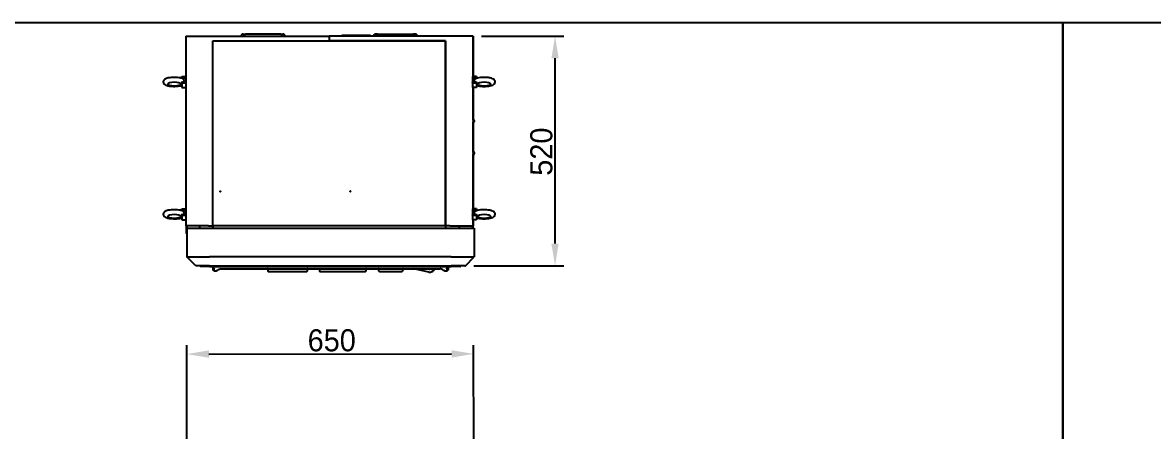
# Model space of a CAD drawing. Header units: millimetres. Extents: x 29838256 to 30236675, y -914750 to -833241.
# Drawn here: x 29862940 to 29873579, y -840885 to -837038 of the extents above; entities that cross this region are included whole.
import ezdxf

# ---------------------------------------------------------------- set-up
doc = ezdxf.new("R2010")
doc.units = ezdxf.units.MM
doc.header["$LTSCALE"] = 600
doc.header["$MEASUREMENT"] = 0
doc.header["$PDSIZE"] = 1000
doc.layers.get('0').update_dxf_attribs({"linetype": 'CONTINUOUS'})
doc.layers.get('DEFPOINTS').update_dxf_attribs({"linetype": 'CONTINUOUS'})
doc.layers.add('SD주차관제', color=2, linetype='CONTINUOUS')
doc.layers.add('주차관제', color=2, linetype='CONTINUOUS')
doc.layers.add('가시적인 것(ISO)', color=7, linetype='CONTINUOUS', lineweight=25)
doc.styles.add('주 문자 (ISO)', font='Dotum.TTF')
doc.dimstyles.new('기본값 (ISO)', dxfattribs={"dimscale": 20, "dimtxt": 2.5, "dimasz": 2.5, "dimexe": 1, "dimexo": 1, "dimgap": 0.3, "dimtad": 1, "dimtoh": 1, "dimdec": 1, "dimrnd": 1e-08, "dimzin": 0, "dimdsep": 46, "dimtxsty": '주 문자 (ISO)', "dimcen": 0.09, "dimdle": 10, "dimclrd": 256, "dimclre": 256, "dimclrt": 7, "dimazin": 0, "dimtfac": 1, "dimtdec": 1, "dimtmove": 0, "dimatfit": 3, "dimfxl": 1, "dimtolj": 1, "dimtzin": 0, "dimlwd": -1, "dimlwe": -1, "dimarcsym": 0})

# ---------------------------------------------------------------- blocks, each defined once
blk = doc.blocks.new('*D869')
at = {"transparency": 16777216}
for p, q in [((-22346451.4, 11048199.3), (-22346451.6, 11048433.4)), ((-22346401.6, 11048413.5), (-22345851.6, 11048413.9)), ((-22345801.4, 11048199.8), (-22345801.6, 11048433.9))]:
    blk.add_line(p, q, dxfattribs=at)
for points in [[(-22346401.6, 11048421.8), (-22346401.6, 11048405.1), (-22346451.6, 11048413.4)], [(-22345851.6, 11048422.2), (-22345851.6, 11048405.6), (-22345801.6, 11048413.9)]]:
    blk.add_solid(points, dxfattribs=at)
at = {"layer": 'DEFPOINTS', "color": 0, "transparency": 16777216}
for p in [(-22345801.6, 11048413.9), (-22346451.4, 11048179.3), (-22345801.4, 11048179.8)]:
    blk.add_point(p, dxfattribs=at)
at = {"color": 7, "transparency": 16777216, "insert": (-22346177.8, 11048469.7), "char_height": 50, "attachment_point": 1, "rotation": 0.0448, "style": '주 문자 (ISO)'}
blk.add_mtext('\\A1;650', dxfattribs=at)
blk = doc.blocks.new('*D870')
at = {"transparency": 16777216}
for p, q in [((-22345783.9, 11049133.8), (-22345597.2, 11049133.8)), ((-22345617.2, 11048663.8), (-22345617.2, 11049083.8)), ((-22345801.4, 11048613.8), (-22345597.2, 11048613.8))]:
    blk.add_line(p, q, dxfattribs=at)
for points in [[(-22345625.5, 11049083.8), (-22345608.9, 11049083.8), (-22345617.2, 11049133.8)], [(-22345625.5, 11048663.8), (-22345608.9, 11048663.8), (-22345617.2, 11048613.8)]]:
    blk.add_solid(points, dxfattribs=at)
at = {"layer": 'DEFPOINTS', "color": 0, "transparency": 16777216}
for p in [(-22345803.9, 11049133.8), (-22345617.2, 11049133.8), (-22345821.4, 11048613.8)]:
    blk.add_point(p, dxfattribs=at)
at = {"color": 7, "transparency": 16777216, "insert": (-22345673.3, 11048817.7), "char_height": 50, "attachment_point": 1, "rotation": 90, "style": '주 문자 (ISO)'}
blk.add_mtext('\\A1;520', dxfattribs=at)
blk = doc.blocks.new('a4q345')
at = {"layer": '주차관제'}
blk.add_lwpolyline([(1611711, -29134), (1629092, -29134), (1629092, -44653), (1611711, -44653)], close=True, dxfattribs=at)
blk = doc.blocks.new('aer355')
at = {"layer": '가시적인 것(ISO)'}
for p, q in [((-22346453.9, 11049133.8), (-22346402.3, 11049133.8)), ((-22346453.9, 11049133.8), (-22346453.9, 11048703.8)), ((-22346402.3, 11049133.8), (-22346128.9, 11049133.8)), ((-22346323.9, 11049138.8), (-22346318.9, 11049138.8)), ((-22346238.9, 11049138.8), (-22346318.9, 11049138.8)), ((-22346238.9, 11049138.8), (-22346233.9, 11049138.8)), ((-22346233.9, 11049138.8), (-22346233.8, 11049138.8)), ((-22346233.8, 11049138.8), (-22346233.7, 11049138.8)), ((-22346233.8, 11049138.8), (-22346233.8, 11049138.8)), ((-22346233.8, 11049138.8), (-22346233.8, 11049138.8)), ((-22346233.8, 11049138.8), (-22346233.8, 11049138.8)), ((-22346233.8, 11049138.8), (-22346233.8, 11049138.8)), ((-22346233.8, 11049138.8), (-22346233.8, 11049138.8)), ((-22346128.9, 11049133.8), (-22346128.9, 11049123.8)), ((-22345855.5, 11049133.8), (-22346128.9, 11049133.8)), ((-22346128.9, 11049133.8), (-22346128.9, 11049123.8)), ((-22346100.4, 11049133.8), (-22346100.4, 11049135.4)), ((-22346035.4, 11049135.4), (-22346100.4, 11049135.4)), ((-22346035.4, 11049133.8), (-22346035.4, 11049135.4)), ((-22346035.4, 11049135.4), (-22346035.4, 11049135.4)), ((-22346035.4, 11049133.8), (-22346035.4, 11049135.4)), ((-22346018.9, 11049138.8), (-22346023.9, 11049138.8)), ((-22346018.9, 11049138.8), (-22345938.9, 11049138.8)), ((-22345933.9, 11049138.8), (-22345938.9, 11049138.8)), ((-22345933.8, 11049138.8), (-22345933.9, 11049138.8)), ((-22345933.7, 11049138.8), (-22345933.8, 11049138.8)), ((-22345933.8, 11049138.8), (-22345933.8, 11049138.8)), ((-22345933.8, 11049138.8), (-22345933.8, 11049138.8)), ((-22345933.8, 11049138.8), (-22345933.8, 11049138.8)), ((-22345933.8, 11049138.8), (-22345933.8, 11049138.8)), ((-22345933.8, 11049138.8), (-22345933.8, 11049138.8)), ((-22345803.9, 11049133.8), (-22345855.5, 11049133.8)), ((-22345802.8, 11049133.8), (-22345803.9, 11049133.8)), ((-22345802.8, 11049133.8), (-22345802.8, 11049042.9)), ((-22345802.8, 11049042.9), (-22345802.8, 11049133.8)), ((-22345802.8, 11049042.9), (-22345802.8, 11049133.8)), ((-22345802.8, 11049133.8), (-22345802.8, 11049133.8)), ((-22346392.3, 11049123.8), (-22346128.9, 11049123.8)), ((-22346392.3, 11048703.8), (-22346392.3, 11049123.8)), ((-22346392.3, 11048703.8), (-22346392.3, 11049123.8)), ((-22346392.3, 11049123.8), (-22345865.5, 11049123.8)), ((-22345865.5, 11049123.8), (-22346128.9, 11049123.8)), ((-22345865.5, 11048703.8), (-22345865.5, 11049123.8)), ((-22345865.5, 11049123.8), (-22345865.5, 11048703.8)), ((-22346464.9, 11049025.6), (-22346464.9, 11049025.6)), ((-22346464.3, 11049028.8), (-22346453.9, 11049028.8)), ((-22346463.9, 11049025.2), (-22346462.9, 11049017.9)), ((-22346463.5, 11049038.6), (-22346462.9, 11049042.9)), ((-22346462.9, 11049042.9), (-22346453.9, 11049042.9)), ((-22346453.9, 11049038.5), (-22346462.9, 11049038.5)), ((-22346462.9, 11049028.5), (-22346453.9, 11049028.5)), ((-22345794.9, 11049042.9), (-22345803.9, 11049042.9)), ((-22345803.9, 11049038.5), (-22345803.9, 11049028.8)), ((-22345794.8, 11049038.5), (-22345803.9, 11049038.5)), ((-22345803.9, 11049028.8), (-22345793.5, 11049028.8)), ((-22345803.9, 11049028.5), (-22345803.9, 11049028.8)), ((-22345803.9, 11049028.5), (-22345794.9, 11049028.5)), ((-22345794.2, 11049038.6), (-22345794.9, 11049042.9)), ((-22345793.8, 11049025.2), (-22345794.9, 11049017.9)), ((-22345792.9, 11049025.6), (-22345792.9, 11049025.6)), ((-22346463.5, 11049022.3), (-22346464.2, 11049022.3)), ((-22346462.9, 11049017.9), (-22346453.9, 11049017.9)), ((-22345794.9, 11049017.9), (-22345803.9, 11049017.9)), ((-22345802.8, 11049017.9), (-22345802.8, 11048943.6)), ((-22345802.8, 11048943.6), (-22345802.8, 11049017.9)), ((-22345802.8, 11048943.6), (-22345802.8, 11049017.9)), ((-22345793.5, 11049022.3), (-22345794.2, 11049022.3)), ((-22345802.5, 11048943.6), (-22345802.9, 11048943.6)), ((-22345802.5, 11048940.1), (-22345802.9, 11048940.1)), ((-22345802.8, 11048940.1), (-22345802.8, 11048870.6)), ((-22345802.8, 11048870.6), (-22345802.8, 11048940.1)), ((-22345802.8, 11048870.6), (-22345802.8, 11048940.1)), ((-22345802.5, 11048870.6), (-22345802.9, 11048870.6)), ((-22345802.5, 11048867.1), (-22345802.9, 11048867.1)), ((-22345802.8, 11048867.1), (-22345802.8, 11048742.9)), ((-22345802.8, 11048742.9), (-22345802.8, 11048867.1)), ((-22345802.8, 11048742.9), (-22345802.8, 11048867.1)), ((-22346463.5, 11048738.6), (-22346462.9, 11048742.9)), ((-22346462.9, 11048742.9), (-22346453.9, 11048742.9)), ((-22345794.9, 11048742.9), (-22345803.9, 11048742.9)), ((-22345794.2, 11048738.6), (-22345794.9, 11048742.9)), ((-22346464.9, 11048725.6), (-22346464.9, 11048725.6)), ((-22346464.3, 11048728.8), (-22346453.9, 11048728.8)), ((-22346463.5, 11048722.3), (-22346464.2, 11048722.3)), ((-22346463.9, 11048725.2), (-22346462.9, 11048717.9)), ((-22346453.9, 11048738.5), (-22346462.9, 11048738.5)), ((-22346462.9, 11048728.5), (-22346453.9, 11048728.5)), ((-22346462.9, 11048717.9), (-22346453.9, 11048717.9)), ((-22345803.9, 11048738.5), (-22345803.9, 11048728.8)), ((-22345794.8, 11048738.5), (-22345803.9, 11048738.5)), ((-22345803.9, 11048728.8), (-22345793.5, 11048728.8)), ((-22345803.9, 11048728.5), (-22345803.9, 11048728.8)), ((-22345803.9, 11048728.5), (-22345794.9, 11048728.5)), ((-22345794.9, 11048717.9), (-22345803.9, 11048717.9)), ((-22345802.8, 11048717.9), (-22345802.8, 11048703.8)), ((-22345802.8, 11048698.8), (-22345802.8, 11048717.9)), ((-22345802.8, 11048698.8), (-22345802.8, 11048717.9)), ((-22345793.8, 11048725.2), (-22345794.9, 11048717.9)), ((-22345793.5, 11048722.3), (-22345794.2, 11048722.3)), ((-22345792.9, 11048725.6), (-22345792.9, 11048725.6)), ((-22346402.3, 11048703.8), (-22346453.9, 11048703.8)), ((-22346452.8, 11048703.8), (-22346452.8, 11048687.2)), ((-22346451.4, 11048698.8), (-22346400.2, 11048698.8)), ((-22346451.4, 11048698.8), (-22346451.4, 11048633.8)), ((-22346451.3, 11048703.8), (-22346451.3, 11048698.8)), ((-22346422.5, 11048703.8), (-22346422.5, 11048698.8)), ((-22346402.3, 11048703.8), (-22346392.3, 11048703.8)), ((-22346400.2, 11048698.8), (-22345852.6, 11048698.8)), ((-22346392.3, 11048703.8), (-22346392.3, 11048698.8)), ((-22346392.3, 11048703.8), (-22346392.3, 11048698.8)), ((-22345865.5, 11048703.8), (-22346392.3, 11048703.8)), ((-22345855.5, 11048703.8), (-22345865.5, 11048703.8)), ((-22345865.5, 11048703.8), (-22345865.5, 11048698.8)), ((-22345865.5, 11048703.8), (-22345865.5, 11048698.8)), ((-22345855.5, 11048703.8), (-22345803.9, 11048703.8)), ((-22345852.6, 11048698.8), (-22345801.4, 11048698.8)), ((-22345834.3, 11048703.8), (-22345834.3, 11048698.8)), ((-22345804.5, 11048698.8), (-22345804.5, 11048703.8)), ((-22345804.4, 11048698.8), (-22345804.4, 11048703.8)), ((-22345802.8, 11048703.8), (-22345803.9, 11048703.8)), ((-22345801.4, 11048698.8), (-22345800.4, 11048698.8)), ((-22345800.4, 11048698.8), (-22345800.4, 11048698.8)), ((-22345800.4, 11048698.8), (-22345800.4, 11048633.8)), ((-22346451.4, 11048685.8), (-22346452.8, 11048687.2)), ((-22346451.4, 11048633.8), (-22346400.2, 11048633.8)), ((-22346431.4, 11048613.8), (-22346451.4, 11048633.8)), ((-22346400.2, 11048613.8), (-22346431.4, 11048613.8)), ((-22346421.4, 11048613.8), (-22346421.4, 11048612.2)), ((-22345852.6, 11048633.8), (-22346400.2, 11048633.8)), ((-22346400.2, 11048613.8), (-22345852.6, 11048613.8)), ((-22345852.6, 11048633.8), (-22345801.4, 11048633.8)), ((-22345821.4, 11048613.8), (-22345852.6, 11048613.8)), ((-22345830.9, 11048613.8), (-22345830.9, 11048612.2)), ((-22345821.4, 11048613.8), (-22345820.4, 11048613.8)), ((-22345820.4, 11048613.8), (-22345800.4, 11048633.8)), ((-22345800.4, 11048633.8), (-22345801.4, 11048633.8)), ((-22345800.4, 11048633.8), (-22345800.4, 11048633.8)), ((-22346400.2, 11048612.2), (-22346421.4, 11048612.2)), ((-22346400.2, 11048612.2), (-22345852.6, 11048612.2)), ((-22346392.5, 11048612.2), (-22346392.5, 11048611.6)), ((-22346389.5, 11048601.7), (-22346392.5, 11048604.7)), ((-22346385.4, 11048601.7), (-22346389.5, 11048601.7)), ((-22346373.3, 11048606.8), (-22345878.7, 11048606.8)), ((-22346268, 11048605.8), (-22346268, 11048601.6)), ((-22346267.3, 11048600.8), (-22346257.5, 11048600.8)), ((-22346257.5, 11048600.8), (-22346189.5, 11048600.8)), ((-22346189.5, 11048600.8), (-22346179.8, 11048600.8)), ((-22346179.8, 11048600.8), (-22346179.8, 11048600.8)), ((-22346179, 11048605.8), (-22346179, 11048602.8)), ((-22346151, 11048605.8), (-22346151, 11048601.6)), ((-22346150.3, 11048600.8), (-22346140.5, 11048600.8)), ((-22346140.5, 11048600.8), (-22346056.5, 11048600.8)), ((-22346056.5, 11048600.8), (-22346046.8, 11048600.8)), ((-22346046.8, 11048600.8), (-22346046.8, 11048600.8)), ((-22346046, 11048605.8), (-22346046, 11048602.8)), ((-22346015, 11048600.8), (-22345964, 11048600.8)), ((-22345903.4, 11048599.3), (-22345936.8, 11048606.8)), ((-22345901, 11048599), (-22345901, 11048599)), ((-22345862.5, 11048601.7), (-22345866.5, 11048601.7)), ((-22345859.5, 11048604.7), (-22345862.5, 11048601.7)), ((-22345859.5, 11048612.2), (-22345859.5, 11048611.6)), ((-22345859.5, 11048612.2), (-22345859.5, 11048607)), ((-22345831.4, 11048612.2), (-22345852.6, 11048612.2)), ((-22345831.4, 11048612.2), (-22345830.9, 11048612.2))]:
    blk.add_line(p, q, dxfattribs=at)
for centre, radius in [((-22346375.7, 11048782.2), 0.75), ((-22346080.7, 11048782.2), 0.5)]:
    blk.add_circle(centre, radius, dxfattribs=at)
for centre, radius, start, end in [((-22346323.9, 11049133.8), 5, 90, 180), ((-22346233.9, 11049133.8), 5, 0, 90), ((-22346233.8, 11049133.8), 5, 0, 90), ((-22346233.8, 11049133.8), 5, 0, 90), ((-22346233.8, 11049133.8), 5, 0, 90), ((-22346233.8, 11049133.8), 5, 0, 90), ((-22346233.8, 11049133.8), 5, 0, 90), ((-22346233.8, 11049133.8), 5, 0, 90), ((-22346233.7, 11049133.8), 5, 0, 90), ((-22346023.9, 11049133.8), 5, 90, 180), ((-22345933.9, 11049133.8), 5, 0, 90), ((-22345933.8, 11049133.8), 5, 0, 90), ((-22345933.8, 11049133.8), 5, 0, 90), ((-22345933.8, 11049133.8), 5, 0, 90), ((-22345933.8, 11049133.8), 5, 0, 90), ((-22345933.8, 11049133.8), 5, 0, 90), ((-22345933.8, 11049133.8), 5, 0, 90), ((-22345933.7, 11049133.8), 5, 0, 90), ((-22345803.5, 11048941.8), 3.49, 286.5344, 73.4656), ((-22345803.5, 11048868.8), 3.49, 286.5344, 73.4656), ((-22346375.7, 11048782.2), 0.75, 90.0478, 269.9522), ((-22346080.7, 11048782.2), 0.5, 90.0717, 269.9283), ((-22346269, 11048605.8), 1, 0, 90), ((-22346267.3, 11048601.6), 0.75, 180, 270), ((-22346152, 11048605.8), 1, 0, 90), ((-22346150.3, 11048601.6), 0.75, 180, 270), ((-22346017.9, 11048605.8), 1, 4.1045, 90), ((-22345961.1, 11048605.8), 1, 90, 175.8118), ((-22345901, 11048610), 4.25, 229.1255, 269.9842), ((-22345901, 11048610), 4.25, 229.1255, 310.8745)]:
    blk.add_arc(centre, radius, start, end, dxfattribs=at)
for centre in [(-22345802.9, 11049055.4), (-22345802.9, 11049005.4), (-22345802.9, 11048755.4)]:
    blk.add_ellipse(centre, major_axis=(0, 0.75), ratio=0.000782, dxfattribs=at)
for centre, major_axis, ratio, start_param, end_param in [((-22346479.9, 11049025.6), (15, 0), 0.258819, 0.001016, 6.283789), ((-22346462.9, 11049030.4), (0, 12.5), 0.000782, 0, 0.869525), ((-22346462.9, 11049030.4), (0, -12.5), 0.000782, 4.862106, 6.283185), ((-22345803.9, 11049030.4), (0, 12.5), 0.000782, 0, 0.869525), ((-22345803.9, 11049030.4), (0, -12.5), 0.000782, 4.862106, 6.283185), ((-22345794.9, 11049030.4), (0, 12.5), 0.000782, 6.277868, 7.152711), ((-22345794.9, 11049030.4), (0, -12.5), 0.000782, 4.862106, 6.288503), ((-22345777.9, 11049025.6), (-15, 0), 0.258819, 0.001016, 6.283789), ((-22345802.9, 11048941.8), (0, -1.8), 0.000782, 2.905341, 6.519437), ((-22345802.9, 11048941.8), (0, 1.8), 0.000782, 6.046934, 6.519437), ((-22345802.9, 11048941.8), (0, -1.8), 0.000782, 6.046934, 6.519437), ((-22345802.5, 11048941.8), (0, -3.35), 0.000782, 3.14136, 6.283418), ((-22345802.9, 11048868.8), (0, -1.8), 0.000782, 2.905341, 6.519437), ((-22345802.9, 11048868.8), (0, 1.8), 0.000782, 6.046934, 6.519437), ((-22345802.5, 11048868.8), (0, -3.35), 0.000782, 3.14136, 6.283418), ((-22345802.9, 11048868.8), (0, -1.8), 0.000782, 6.046934, 6.519437), ((-22346462.9, 11048730.4), (0, 12.5), 0.000782, 0, 0.869525), ((-22345803.9, 11048730.4), (0, 12.5), 0.000782, 0, 0.869525), ((-22345794.9, 11048730.4), (0, 12.5), 0.000782, 6.277868, 7.152711), ((-22346479.9, 11048725.6), (15, 0), 0.258819, 0.001016, 6.283789), ((-22346462.9, 11048730.4), (0, -12.5), 0.000782, 4.862106, 6.283185), ((-22345803.9, 11048730.4), (0, -12.5), 0.000782, 4.862106, 6.283185), ((-22345794.9, 11048730.4), (0, -12.5), 0.000782, 4.862106, 6.288503), ((-22345777.9, 11048725.6), (-15, 0), 0.258819, 0.001016, 6.283789), ((-22346392.5, 11048611.6), (0, -5), 0.000782, 4.712389, 4.846563), ((-22345901, 11048610), (-3.2, -10.5), 1, 0.075073, 1.570796), ((-22345901, 11048610), (0, -11), 1, 0, 1.274325), ((-22345859.5, 11048611.6), (0, 5), 0.000782, 1.570796, 1.704971)]:
    blk.add_ellipse(centre, major_axis=major_axis, ratio=ratio, start_param=start_param, end_param=end_param, dxfattribs=at)
for points, knots in [([(-22346461.6, 11049038), (-22346463.7, 11049038.8), (-22346466.2, 11049039.4), (-22346471.2, 11049040.2), (-22346473.6, 11049040.4), (-22346478.5, 11049040.6), (-22346481, 11049040.6), (-22346485.7, 11049040.4), (-22346488.1, 11049040.2), (-22346492.5, 11049039.6), (-22346494.6, 11049039.1), (-22346498.6, 11049038), (-22346500.4, 11049037.2), (-22346502.7, 11049035.4), (-22346503.2, 11049034.8), (-22346504.3, 11049033.3), (-22346504.7, 11049032.2), (-22346504.9, 11049030.1), (-22346504.8, 11049029.2), (-22346504.3, 11049027.6), (-22346503.9, 11049026.9), (-22346502.8, 11049025.5), (-22346502, 11049024.9), (-22346499.8, 11049023.4), (-22346498.2, 11049022.8), (-22346494.2, 11049021.6), (-22346491.8, 11049021.1), (-22346486.9, 11049020.5), (-22346484.4, 11049020.3), (-22346479.6, 11049020.2), (-22346477.1, 11049020.2), (-22346472.4, 11049020.5), (-22346470.1, 11049020.8), (-22346466.4, 11049021.4), (-22346464.9, 11049021.8), (-22346463.5, 11049022.2)], [0.599878, 0.599878, 0.599878, 0.599878, 1.039273, 1.039273, 1.394199, 1.394199, 1.734748, 1.734748, 2.075128, 2.075128, 2.428202, 2.428202, 2.833539, 2.833539, 2.969663, 2.969663, 3.11876, 3.11876, 3.224917, 3.224917, 3.340369, 3.340369, 3.507065, 3.507065, 3.858567, 3.858567, 4.26252, 4.26252, 4.612121, 4.612121, 4.951738, 4.951738, 5.293527, 5.293527, 5.557519, 5.557519, 5.557519, 5.557519]), ([(-22346458.2, 11049033.6), (-22346458.2, 11049033.4), (-22346458.2, 11049033.1), (-22346458.4, 11049032.5), (-22346458.5, 11049032.2), (-22346458.7, 11049031.6), (-22346458.9, 11049031.3), (-22346459.3, 11049030.8), (-22346459.5, 11049030.6), (-22346460, 11049030.1), (-22346460.3, 11049029.9), (-22346461, 11049029.5), (-22346461.4, 11049029.4), (-22346462.1, 11049029.1), (-22346462.5, 11049029), (-22346463.4, 11049028.9), (-22346463.8, 11049028.8), (-22346464.3, 11049028.8)], [0, 0, 0, 0, 0.0874953, 0.0874953, 0.1749906, 0.1749906, 0.2692532, 0.2692532, 0.3635158, 0.3635158, 0.4692159, 0.4692159, 0.5749159, 0.5749159, 0.6984819, 0.6984819, 0.8220478, 0.8220478, 0.8220478, 0.8220478]), ([(-22346461.6, 11049038), (-22346461.3, 11049037.9), (-22346461, 11049037.8), (-22346460.3, 11049037.4), (-22346460, 11049037.2), (-22346459.5, 11049036.7), (-22346459.3, 11049036.5), (-22346458.9, 11049036), (-22346458.7, 11049035.7), (-22346458.5, 11049035.1), (-22346458.4, 11049034.8), (-22346458.2, 11049034.2), (-22346458.2, 11049033.9), (-22346458.2, 11049033.6)], [2.8948437, 2.8948437, 2.8948437, 2.8948437, 2.9907419, 2.9907419, 3.0964419, 3.0964419, 3.1907046, 3.1907046, 3.2849672, 3.2849672, 3.3724625, 3.3724625, 3.4599578, 3.4599578, 3.4599578, 3.4599578]), ([(-22345799.5, 11049033.6), (-22345799.5, 11049033.9), (-22345799.5, 11049034.2), (-22345799.4, 11049034.8), (-22345799.3, 11049035.1), (-22345799, 11049035.7), (-22345798.8, 11049036), (-22345798.4, 11049036.5), (-22345798.2, 11049036.7), (-22345797.7, 11049037.2), (-22345797.4, 11049037.4), (-22345796.8, 11049037.8), (-22345796.4, 11049037.9), (-22345796.1, 11049038)], [0, 0, 0, 0, 0.0874953, 0.0874953, 0.1749906, 0.1749906, 0.2692532, 0.2692532, 0.3635158, 0.3635158, 0.4692159, 0.4692159, 0.5645385, 0.5645385, 0.5645385, 0.5645385]), ([(-22345793.5, 11049028.8), (-22345793.9, 11049028.8), (-22345794.3, 11049028.9), (-22345795.2, 11049029), (-22345795.7, 11049029.1), (-22345796.4, 11049029.4), (-22345796.7, 11049029.5), (-22345797.4, 11049029.9), (-22345797.7, 11049030.1), (-22345798.2, 11049030.6), (-22345798.4, 11049030.8), (-22345798.8, 11049031.3), (-22345799, 11049031.6), (-22345799.3, 11049032.2), (-22345799.4, 11049032.5), (-22345799.5, 11049033.1), (-22345799.5, 11049033.4), (-22345799.5, 11049033.6)], [2.63791, 2.63791, 2.63791, 2.63791, 2.7614759, 2.7614759, 2.8850419, 2.8850419, 2.9907419, 2.9907419, 3.0964419, 3.0964419, 3.1907046, 3.1907046, 3.2849672, 3.2849672, 3.3724625, 3.3724625, 3.4599578, 3.4599578, 3.4599578, 3.4599578]), ([(-22345794.2, 11049022.2), (-22345792.6, 11049021.7), (-22345790.7, 11049021.3), (-22345786.5, 11049020.7), (-22345784.1, 11049020.4), (-22345779.2, 11049020.2), (-22345776.8, 11049020.2), (-22345772, 11049020.4), (-22345769.6, 11049020.6), (-22345765.2, 11049021.3), (-22345763.1, 11049021.7), (-22345759.2, 11049022.9), (-22345757.3, 11049023.6), (-22345755.1, 11049025.4), (-22345754.5, 11049026), (-22345753.4, 11049027.6), (-22345753, 11049028.7), (-22345752.8, 11049030.7), (-22345752.9, 11049031.6), (-22345753.4, 11049033.2), (-22345753.9, 11049033.9), (-22345755, 11049035.3), (-22345755.7, 11049035.9), (-22345757.9, 11049037.4), (-22345759.5, 11049038.1), (-22345763.5, 11049039.2), (-22345765.9, 11049039.7), (-22345770.8, 11049040.3), (-22345773.3, 11049040.5), (-22345778.1, 11049040.6), (-22345780.6, 11049040.6), (-22345785.3, 11049040.3), (-22345787.6, 11049040), (-22345791.9, 11049039.3), (-22345793.9, 11049038.8), (-22345795.8, 11049038.1), (-22345796, 11049038.1), (-22345796.1, 11049038)], [0.724316, 0.724316, 0.724316, 0.724316, 1.039273, 1.039273, 1.394199, 1.394199, 1.734748, 1.734748, 2.075128, 2.075128, 2.428202, 2.428202, 2.833539, 2.833539, 2.969663, 2.969663, 3.11876, 3.11876, 3.224917, 3.224917, 3.340369, 3.340369, 3.507065, 3.507065, 3.858567, 3.858567, 4.26252, 4.26252, 4.612121, 4.612121, 4.951738, 4.951738, 5.293527, 5.293527, 5.65276, 5.65276, 5.683446, 5.683446, 5.683446, 5.683446]), ([(-22346461.6, 11048738), (-22346463.7, 11048738.8), (-22346466.2, 11048739.4), (-22346471.2, 11048740.2), (-22346473.6, 11048740.4), (-22346478.5, 11048740.6), (-22346481, 11048740.6), (-22346485.7, 11048740.4), (-22346488.1, 11048740.2), (-22346492.5, 11048739.6), (-22346494.6, 11048739.1), (-22346498.6, 11048738), (-22346500.4, 11048737.2), (-22346502.7, 11048735.4), (-22346503.2, 11048734.8), (-22346504.3, 11048733.3), (-22346504.7, 11048732.2), (-22346504.9, 11048730.1), (-22346504.8, 11048729.2), (-22346504.3, 11048727.6), (-22346503.9, 11048726.9), (-22346502.8, 11048725.5), (-22346502, 11048724.9), (-22346499.8, 11048723.4), (-22346498.2, 11048722.8), (-22346494.2, 11048721.6), (-22346491.8, 11048721.1), (-22346486.9, 11048720.5), (-22346484.4, 11048720.3), (-22346479.6, 11048720.2), (-22346477.1, 11048720.2), (-22346472.4, 11048720.5), (-22346470.1, 11048720.8), (-22346466.4, 11048721.4), (-22346464.9, 11048721.8), (-22346463.5, 11048722.2)], [0.599878, 0.599878, 0.599878, 0.599878, 1.039273, 1.039273, 1.394199, 1.394199, 1.734748, 1.734748, 2.075128, 2.075128, 2.428202, 2.428202, 2.833539, 2.833539, 2.969663, 2.969663, 3.11876, 3.11876, 3.224917, 3.224917, 3.340369, 3.340369, 3.507065, 3.507065, 3.858567, 3.858567, 4.26252, 4.26252, 4.612121, 4.612121, 4.951738, 4.951738, 5.293527, 5.293527, 5.557519, 5.557519, 5.557519, 5.557519]), ([(-22346458.2, 11048733.6), (-22346458.2, 11048733.4), (-22346458.2, 11048733.1), (-22346458.4, 11048732.5), (-22346458.5, 11048732.2), (-22346458.7, 11048731.6), (-22346458.9, 11048731.3), (-22346459.3, 11048730.8), (-22346459.5, 11048730.6), (-22346460, 11048730.1), (-22346460.3, 11048729.9), (-22346461, 11048729.5), (-22346461.4, 11048729.4), (-22346462.1, 11048729.1), (-22346462.5, 11048729), (-22346463.4, 11048728.9), (-22346463.8, 11048728.8), (-22346464.3, 11048728.8)], [0, 0, 0, 0, 0.0874953, 0.0874953, 0.1749906, 0.1749906, 0.2692532, 0.2692532, 0.3635158, 0.3635158, 0.4692159, 0.4692159, 0.5749159, 0.5749159, 0.6984819, 0.6984819, 0.8220478, 0.8220478, 0.8220478, 0.8220478]), ([(-22346461.6, 11048738), (-22346461.3, 11048737.9), (-22346461, 11048737.8), (-22346460.3, 11048737.4), (-22346460, 11048737.2), (-22346459.5, 11048736.7), (-22346459.3, 11048736.5), (-22346458.9, 11048736), (-22346458.7, 11048735.7), (-22346458.5, 11048735.1), (-22346458.4, 11048734.8), (-22346458.2, 11048734.2), (-22346458.2, 11048733.9), (-22346458.2, 11048733.6)], [2.8948437, 2.8948437, 2.8948437, 2.8948437, 2.9907419, 2.9907419, 3.0964419, 3.0964419, 3.1907046, 3.1907046, 3.2849672, 3.2849672, 3.3724625, 3.3724625, 3.4599578, 3.4599578, 3.4599578, 3.4599578]), ([(-22345799.5, 11048733.6), (-22345799.5, 11048733.9), (-22345799.5, 11048734.2), (-22345799.4, 11048734.8), (-22345799.3, 11048735.1), (-22345799, 11048735.7), (-22345798.8, 11048736), (-22345798.4, 11048736.5), (-22345798.2, 11048736.7), (-22345797.7, 11048737.2), (-22345797.4, 11048737.4), (-22345796.8, 11048737.8), (-22345796.4, 11048737.9), (-22345796.1, 11048738)], [0, 0, 0, 0, 0.0874953, 0.0874953, 0.1749906, 0.1749906, 0.2692532, 0.2692532, 0.3635158, 0.3635158, 0.4692159, 0.4692159, 0.5645385, 0.5645385, 0.5645385, 0.5645385]), ([(-22345793.5, 11048728.8), (-22345793.9, 11048728.8), (-22345794.3, 11048728.9), (-22345795.2, 11048729), (-22345795.7, 11048729.1), (-22345796.4, 11048729.4), (-22345796.7, 11048729.5), (-22345797.4, 11048729.9), (-22345797.7, 11048730.1), (-22345798.2, 11048730.6), (-22345798.4, 11048730.8), (-22345798.8, 11048731.3), (-22345799, 11048731.6), (-22345799.3, 11048732.2), (-22345799.4, 11048732.5), (-22345799.5, 11048733.1), (-22345799.5, 11048733.4), (-22345799.5, 11048733.6)], [2.63791, 2.63791, 2.63791, 2.63791, 2.7614759, 2.7614759, 2.8850419, 2.8850419, 2.9907419, 2.9907419, 3.0964419, 3.0964419, 3.1907046, 3.1907046, 3.2849672, 3.2849672, 3.3724625, 3.3724625, 3.4599578, 3.4599578, 3.4599578, 3.4599578]), ([(-22345794.2, 11048722.2), (-22345792.6, 11048721.7), (-22345790.7, 11048721.3), (-22345786.5, 11048720.7), (-22345784.1, 11048720.4), (-22345779.2, 11048720.2), (-22345776.8, 11048720.2), (-22345772, 11048720.4), (-22345769.6, 11048720.6), (-22345765.2, 11048721.3), (-22345763.1, 11048721.7), (-22345759.2, 11048722.9), (-22345757.3, 11048723.6), (-22345755.1, 11048725.4), (-22345754.5, 11048726), (-22345753.4, 11048727.6), (-22345753, 11048728.7), (-22345752.8, 11048730.7), (-22345752.9, 11048731.6), (-22345753.4, 11048733.2), (-22345753.9, 11048733.9), (-22345755, 11048735.3), (-22345755.7, 11048735.9), (-22345757.9, 11048737.4), (-22345759.5, 11048738.1), (-22345763.5, 11048739.2), (-22345765.9, 11048739.7), (-22345770.8, 11048740.3), (-22345773.3, 11048740.5), (-22345778.1, 11048740.6), (-22345780.6, 11048740.6), (-22345785.3, 11048740.3), (-22345787.6, 11048740), (-22345791.9, 11048739.3), (-22345793.9, 11048738.8), (-22345795.8, 11048738.1), (-22345796, 11048738.1), (-22345796.1, 11048738)], [0.724316, 0.724316, 0.724316, 0.724316, 1.039273, 1.039273, 1.394199, 1.394199, 1.734748, 1.734748, 2.075128, 2.075128, 2.428202, 2.428202, 2.833539, 2.833539, 2.969663, 2.969663, 3.11876, 3.11876, 3.224917, 3.224917, 3.340369, 3.340369, 3.507065, 3.507065, 3.858567, 3.858567, 4.26252, 4.26252, 4.612121, 4.612121, 4.951738, 4.951738, 5.293527, 5.293527, 5.65276, 5.65276, 5.683446, 5.683446, 5.683446, 5.683446]), ([(-22346392.5, 11048610.9), (-22346392.5, 11048609.8), (-22346392.5, 11048608.8), (-22346392.5, 11048607.5), (-22346392.5, 11048607.2), (-22346392.5, 11048606.5), (-22346392.5, 11048606.2), (-22346392.5, 11048605.7), (-22346392.5, 11048605.5), (-22346392.5, 11048605.2), (-22346392.5, 11048605), (-22346392.5, 11048604.9), (-22346392.5, 11048604.9), (-22346392.5, 11048604.8), (-22346392.5, 11048604.7), (-22346392.5, 11048604.7), (-22346392.5, 11048604.7), (-22346392.5, 11048604.7)], [-68.045392, -68.045392, -68.045392, -68.045392, -66.830833, -66.830833, -66.265553, -66.265553, -65.700274, -65.700274, -65.134994, -65.134994, -64.584233, -64.584233, -64.569714, -64.569714, -64.004434, -64.004434, -63.750311, -63.750311, -63.750311, -63.750311]), ([(-22346392.5, 11048610.9), (-22346391.9, 11048610.2), (-22346391.3, 11048609.6), (-22346390.6, 11048608.6), (-22346390.3, 11048608.3), (-22346389.9, 11048607.7), (-22346389.8, 11048607.5), (-22346389.7, 11048607.2), (-22346389.6, 11048607.1), (-22346389.6, 11048606.9), (-22346389.5, 11048606.9), (-22346389.5, 11048606.8), (-22346389.5, 11048606.8), (-22346389.5, 11048606.8), (-22346389.5, 11048606.8), (-22346389.5, 11048606.8), (-22346389.5, 11048606.8), (-22346389.5, 11048606.8)], [-1.4882005, -1.4882005, -1.4882005, -1.4882005, -1.2032747, -1.2032747, -1.027029, -1.027029, -0.8959941, -0.8959941, -0.8199837, -0.8199837, -0.7774154, -0.7774154, -0.7567937, -0.7567937, -0.7450468, -0.7450468, -0.7406186, -0.7406186, -0.7406186, -0.7406186]), ([(-22346389.5, 11048601.7), (-22346389.5, 11048601.7), (-22346389.5, 11048601.7), (-22346389.5, 11048601.7), (-22346389.5, 11048601.8), (-22346389.5, 11048601.9), (-22346389.5, 11048601.9), (-22346389.5, 11048602), (-22346389.5, 11048602.2), (-22346389.5, 11048602.5), (-22346389.5, 11048602.7), (-22346389.5, 11048603.3), (-22346389.5, 11048603.5), (-22346389.5, 11048604.2), (-22346389.5, 11048604.6), (-22346389.5, 11048605.5), (-22346389.5, 11048606.1), (-22346389.5, 11048606.8)], [63.738814, 63.738814, 63.738814, 63.738814, 64.004434, 64.004434, 64.569714, 64.569714, 64.584233, 64.584233, 65.134994, 65.134994, 65.700274, 65.700274, 66.265553, 66.265553, 66.830833, 66.830833, 67.584023, 67.584023, 67.584023, 67.584023]), ([(-22346378.3, 11048605.5), (-22346381.5, 11048603.6), (-22346383.6, 11048602.4), (-22346384.3, 11048602), (-22346384.4, 11048602), (-22346384.4, 11048601.9), (-22346384.5, 11048601.9), (-22346384.5, 11048601.9), (-22346384.5, 11048601.9), (-22346384.5, 11048601.9), (-22346384.5, 11048601.9), (-22346384.6, 11048601.9), (-22346384.6, 11048601.8), (-22346384.6, 11048601.8), (-22346384.7, 11048601.8), (-22346384.7, 11048601.8), (-22346384.8, 11048601.8), (-22346384.9, 11048601.7), (-22346385, 11048601.7), (-22346385.2, 11048601.7), (-22346385.3, 11048601.7), (-22346385.4, 11048601.7)], [0, 0, 0, 0, 2.716871, 2.716871, 3.015034, 3.015034, 3.162596, 3.162596, 3.236389, 3.236389, 3.276472, 3.276472, 3.284449, 3.284449, 3.292833, 3.292833, 3.310593, 3.310593, 3.341844, 3.341844, 3.374585, 3.374585, 3.374585, 3.374585]), ([(-22346378.3, 11048605.5), (-22346378.1, 11048605.6), (-22346377.9, 11048605.7), (-22346377.5, 11048605.9), (-22346377.2, 11048606), (-22346376.7, 11048606.2), (-22346376.3, 11048606.3), (-22346375.6, 11048606.5), (-22346375.2, 11048606.6), (-22346374.5, 11048606.7), (-22346374.1, 11048606.8), (-22346373.6, 11048606.8), (-22346373.4, 11048606.8), (-22346373.3, 11048606.8)], [0, 0, 0, 0, 0.1891561, 0.1891561, 0.3783121, 0.3783121, 0.5674682, 0.5674682, 0.7566243, 0.7566243, 0.8916292, 0.8916292, 0.9457804, 0.9457804, 0.9457804, 0.9457804]), ([(-22346179, 11048602.8), (-22346179, 11048602.5), (-22346179, 11048602.2), (-22346179, 11048601.8), (-22346179, 11048601.7), (-22346179, 11048601.6), (-22346179, 11048601.6), (-22346179, 11048601.6), (-22346179, 11048601.6), (-22346179, 11048601.5), (-22346179, 11048601.5), (-22346179, 11048601.5), (-22346179, 11048601.5), (-22346179, 11048601.5), (-22346179, 11048601.5), (-22346179, 11048601.5), (-22346179, 11048601.4), (-22346179, 11048601.4), (-22346179, 11048601.4), (-22346179.1, 11048601.3), (-22346179.1, 11048601.2), (-22346179.2, 11048601.1), (-22346179.2, 11048601), (-22346179.4, 11048600.9), (-22346179.4, 11048600.9), (-22346179.6, 11048600.8), (-22346179.7, 11048600.8), (-22346179.8, 11048600.8)], [0, 0, 0, 0, 0.1379302, 0.1379302, 0.2734503, 0.2734503, 0.3084691, 0.3084691, 0.3243338, 0.3243338, 0.3277553, 0.3277553, 0.3294683, 0.3294683, 0.3329356, 0.3329356, 0.3398082, 0.3398082, 0.348744, 0.348744, 0.3694998, 0.3694998, 0.3932643, 0.3932643, 0.417161, 0.417161, 0.4417784, 0.4417784, 0.4417784, 0.4417784]), ([(-22346178, 11048606.8), (-22346178, 11048606.8), (-22346178.1, 11048606.8), (-22346178.2, 11048606.8), (-22346178.2, 11048606.8), (-22346178.3, 11048606.8), (-22346178.4, 11048606.7), (-22346178.6, 11048606.7), (-22346178.6, 11048606.6), (-22346178.7, 11048606.5), (-22346178.8, 11048606.4), (-22346178.9, 11048606.3), (-22346178.9, 11048606.2), (-22346179, 11048606), (-22346179, 11048605.9), (-22346179, 11048605.8)], [0, 0, 0, 0, 0.0121543, 0.0121543, 0.0241323, 0.0241323, 0.0493331, 0.0493331, 0.074534, 0.074534, 0.0997349, 0.0997349, 0.1249357, 0.1249357, 0.1565845, 0.1565845, 0.1565845, 0.1565845]), ([(-22346046, 11048602.8), (-22346046, 11048602.5), (-22346046, 11048602.2), (-22346046, 11048601.8), (-22346046, 11048601.7), (-22346046, 11048601.6), (-22346046, 11048601.6), (-22346046, 11048601.6), (-22346046, 11048601.6), (-22346046, 11048601.5), (-22346046, 11048601.5), (-22346046, 11048601.5), (-22346046, 11048601.5), (-22346046, 11048601.5), (-22346046, 11048601.5), (-22346046, 11048601.5), (-22346046, 11048601.4), (-22346046, 11048601.4), (-22346046, 11048601.4), (-22346046.1, 11048601.3), (-22346046.1, 11048601.2), (-22346046.2, 11048601.1), (-22346046.2, 11048601), (-22346046.4, 11048600.9), (-22346046.4, 11048600.9), (-22346046.6, 11048600.8), (-22346046.7, 11048600.8), (-22346046.8, 11048600.8)], [0, 0, 0, 0, 0.1379302, 0.1379302, 0.2734503, 0.2734503, 0.3084691, 0.3084691, 0.3243338, 0.3243338, 0.3277553, 0.3277553, 0.3294683, 0.3294683, 0.3329356, 0.3329356, 0.3398082, 0.3398082, 0.348744, 0.348744, 0.3694998, 0.3694998, 0.3932643, 0.3932643, 0.417161, 0.417161, 0.4417784, 0.4417784, 0.4417784, 0.4417784]), ([(-22346045, 11048606.8), (-22346045, 11048606.8), (-22346045.1, 11048606.8), (-22346045.2, 11048606.8), (-22346045.2, 11048606.8), (-22346045.3, 11048606.8), (-22346045.4, 11048606.7), (-22346045.6, 11048606.7), (-22346045.6, 11048606.6), (-22346045.7, 11048606.5), (-22346045.8, 11048606.4), (-22346045.9, 11048606.3), (-22346045.9, 11048606.2), (-22346046, 11048606), (-22346046, 11048605.9), (-22346046, 11048605.8)], [0, 0, 0, 0, 0.0121543, 0.0121543, 0.0241323, 0.0241323, 0.0493331, 0.0493331, 0.074534, 0.074534, 0.0997349, 0.0997349, 0.1249357, 0.1249357, 0.1565845, 0.1565845, 0.1565845, 0.1565845]), ([(-22346015, 11048600.8), (-22346015.2, 11048600.8), (-22346015.4, 11048600.9), (-22346015.7, 11048601), (-22346015.9, 11048601.2), (-22346016.1, 11048601.4), (-22346016.1, 11048601.6), (-22346016.3, 11048601.8), (-22346016.3, 11048602), (-22346016.4, 11048602.3), (-22346016.5, 11048602.5), (-22346016.5, 11048602.7), (-22346016.5, 11048602.7), (-22346016.5, 11048602.7)], [0, 0, 0, 0, 0.0678916, 0.0678916, 0.136213, 0.136213, 0.2045344, 0.2045344, 0.2728558, 0.2728558, 0.3411772, 0.3411772, 0.341607, 0.341607, 0.341607, 0.341607]), ([(-22345962.5, 11048602.7), (-22345962.5, 11048602.5), (-22345962.6, 11048602.3), (-22345962.7, 11048602), (-22345962.7, 11048601.8), (-22345962.9, 11048601.6), (-22345962.9, 11048601.4), (-22345963.1, 11048601.2), (-22345963.3, 11048601), (-22345963.6, 11048600.9), (-22345963.8, 11048600.8), (-22345964, 11048600.8)], [0, 0, 0, 0, 0.0683214, 0.0683214, 0.1366428, 0.1366428, 0.2049642, 0.2049642, 0.2732856, 0.2732856, 0.341607, 0.341607, 0.341607, 0.341607]), ([(-22345878.7, 11048606.8), (-22345878.6, 11048606.8), (-22345878.5, 11048606.8), (-22345878.3, 11048606.8), (-22345878.2, 11048606.8), (-22345878.1, 11048606.8), (-22345878, 11048606.8), (-22345877.8, 11048606.8), (-22345877.7, 11048606.8), (-22345877.5, 11048606.7), (-22345877.4, 11048606.7), (-22345877.3, 11048606.7)], [0, 0, 0, 0, 0.0336556, 0.0336556, 0.0673113, 0.0673113, 0.1009669, 0.1009669, 0.1346226, 0.1346226, 0.1682782, 0.1682782, 0.1682782, 0.1682782]), ([(-22345873.7, 11048605.5), (-22345873.9, 11048605.6), (-22345874, 11048605.6), (-22345874.4, 11048605.8), (-22345874.6, 11048605.9), (-22345875, 11048606.1), (-22345875.2, 11048606.2), (-22345875.7, 11048606.4), (-22345876, 11048606.4), (-22345876.6, 11048606.6), (-22345877, 11048606.7), (-22345877.3, 11048606.7)], [0, 0, 0, 0, 0.1555754, 0.1555754, 0.3111509, 0.3111509, 0.4667263, 0.4667263, 0.6223017, 0.6223017, 0.7778772, 0.7778772, 0.7778772, 0.7778772]), ([(-22345866.5, 11048601.7), (-22345866.7, 11048601.7), (-22345866.8, 11048601.7), (-22345867, 11048601.7), (-22345867.1, 11048601.7), (-22345867.2, 11048601.8), (-22345867.3, 11048601.8), (-22345867.3, 11048601.8), (-22345867.3, 11048601.8), (-22345867.4, 11048601.8), (-22345867.4, 11048601.9), (-22345867.4, 11048601.9), (-22345867.4, 11048601.9), (-22345867.5, 11048601.9), (-22345867.5, 11048601.9), (-22345867.5, 11048601.9), (-22345867.5, 11048601.9), (-22345867.6, 11048601.9), (-22345867.6, 11048601.9), (-22345867.7, 11048602), (-22345867.8, 11048602.1), (-22345868.7, 11048602.6), (-22345870, 11048603.3), (-22345872.4, 11048604.7), (-22345873, 11048605.1), (-22345873.7, 11048605.5)], [0, 0, 0, 0, 0.031579, 0.031579, 0.061606, 0.061606, 0.080698, 0.080698, 0.088297, 0.088297, 0.09945, 0.09945, 0.113187, 0.113187, 0.138522, 0.138522, 0.204662, 0.204662, 0.402894, 0.402894, 0.99799, 0.99799, 2.793999, 2.793999, 3.383738, 3.383738, 3.383738, 3.383738]), ([(-22345862.5, 11048606.8), (-22345862.5, 11048606.8), (-22345862.5, 11048606.8), (-22345862.5, 11048606.8), (-22345862.5, 11048606.8), (-22345862.5, 11048606.8), (-22345862.5, 11048606.8), (-22345862.5, 11048606.9), (-22345862.5, 11048607), (-22345862.3, 11048607.3), (-22345862.2, 11048607.6), (-22345861.9, 11048608.1), (-22345861.7, 11048608.4), (-22345861, 11048609.2), (-22345860.5, 11048609.8), (-22345859.8, 11048610.6), (-22345859.7, 11048610.8), (-22345859.5, 11048610.9)], [-0.7406186, -0.7406186, -0.7406186, -0.7406186, -0.7359539, -0.7359539, -0.7241163, -0.7241163, -0.7036401, -0.7036401, -0.6261746, -0.6261746, -0.4725898, -0.4725898, -0.3253488, -0.3253488, -0.0600864, -0.0600864, 0, 0, 0, 0]), ([(-22345862.5, 11048606.8), (-22345862.5, 11048606.6), (-22345862.5, 11048606.4), (-22345862.5, 11048605.8), (-22345862.5, 11048605.4), (-22345862.5, 11048604.6), (-22345862.5, 11048604.2), (-22345862.5, 11048603.5), (-22345862.5, 11048603.3), (-22345862.5, 11048602.7), (-22345862.5, 11048602.5), (-22345862.5, 11048602.2), (-22345862.5, 11048602), (-22345862.5, 11048601.9), (-22345862.5, 11048601.9), (-22345862.5, 11048601.8), (-22345862.5, 11048601.7), (-22345862.5, 11048601.7), (-22345862.5, 11048601.7), (-22345862.5, 11048601.7)], [0.37737, 0.37737, 0.37737, 0.37737, 0.56528, 0.56528, 1.13056, 1.13056, 1.695839, 1.695839, 2.261119, 2.261119, 2.826399, 2.826399, 3.37716, 3.37716, 3.391679, 3.391679, 3.956959, 3.956959, 4.234076, 4.234076, 4.234076, 4.234076]), ([(-22345859.5, 11048607), (-22345859.5, 11048606.8), (-22345859.5, 11048606.5), (-22345859.5, 11048605.9), (-22345859.5, 11048605.6), (-22345859.5, 11048605.2), (-22345859.5, 11048605), (-22345859.5, 11048604.8), (-22345859.5, 11048604.7), (-22345859.5, 11048604.7), (-22345859.5, 11048604.7), (-22345859.5, 11048604.7), (-22345859.5, 11048604.8), (-22345859.5, 11048604.9), (-22345859.5, 11048604.9), (-22345859.5, 11048605), (-22345859.5, 11048605.2), (-22345859.5, 11048605.5), (-22345859.5, 11048605.7), (-22345859.5, 11048606.2), (-22345859.5, 11048606.5), (-22345859.5, 11048607.2), (-22345859.5, 11048607.5), (-22345859.5, 11048608.3), (-22345859.5, 11048608.7), (-22345859.5, 11048609.7), (-22345859.5, 11048610.2), (-22345859.5, 11048610.8), (-22345859.5, 11048610.8), (-22345859.5, 11048610.9)], [-6.835901, -6.835901, -6.835901, -6.835901, -6.446773, -6.446773, -5.652798, -5.652798, -5.087518, -5.087518, -4.522238, -4.522238, -3.956959, -3.956959, -3.391679, -3.391679, -3.37716, -3.37716, -2.826399, -2.826399, -2.261119, -2.261119, -1.695839, -1.695839, -1.13056, -1.13056, -0.56528, -0.56528, 0, 0, 0.083999, 0.083999, 0.083999, 0.083999])]:
    blk.add_open_spline(points, degree=3, knots=knots, dxfattribs=at)
for points, weights in [([(-22346463.9, 11049025.2), (-22346464.1, 11049026.2), (-22346462.9, 11049028.5)], [1.720901518, 1.89772901373, 1]), ([(-22345794.9, 11049028.5), (-22345793.6, 11049026.2), (-22345793.8, 11049025.2)], [1, 1.90392692367, 1.71840866956]), ([(-22346463.9, 11048725.2), (-22346464.1, 11048726.2), (-22346462.9, 11048728.5)], [1.720901518, 1.89772901373, 1]), ([(-22345794.9, 11048728.5), (-22345793.6, 11048726.2), (-22345793.8, 11048725.2)], [1, 1.90392692367, 1.71840866956])]:
    blk.add_rational_spline(points, weights, degree=2, dxfattribs=at)
for points in [[(-22346016.5, 11048602.7), (-22346016.7, 11048603.7), (-22346016.9, 11048604.8), (-22346016.9, 11048605.9)], [(-22345962.1, 11048605.9), (-22345962.2, 11048604.8), (-22345962.3, 11048603.7), (-22345962.5, 11048602.7)]]:
    blk.add_open_spline(points, degree=3, dxfattribs=at)
for base, p1, p2, angle, picture, middle in [((-22345617.2, 11049133.8), (-22345821.4, 11048613.8), (-22345803.9, 11049133.8), 270, '*D870', (-22345617.2, 11048873.8)), ((-22345801.6, 11048413.9), (-22346451.4, 11048179.3), (-22345801.4, 11048179.8), 180.0448, '*D869', (-22346121.4, 11048413.7))]:
    dim = blk.add_linear_dim(base=base, p1=p1, p2=p2, angle=angle, dimstyle='기본값 (ISO)', override={"dimtoh": 0, "dimdec": 0, "dimtofl": 0, "dimatfit": 1})
    dim.commit()
    dim.dimension.update_dxf_attribs({"geometry": picture, "text_midpoint": middle, "dimtype": 128})

msp = doc.modelspace()

# ---------------------------------------------------------------- block references
at = {"layer": 'SD주차관제', "xscale": 4.152438952006894, "yscale": 4.152438952006894, "zscale": 4.152438952006894}
msp.add_blockref('aer355', (122656760.6, -46718020), dxfattribs=at)
at = {"layer": '주차관제', "xscale": 0.6611122789749978, "yscale": 0.6611122789749978, "zscale": 0.6611122789749978}
for p in [(28795715.4, -817777), (28807206.2, -817777)]:
    msp.add_blockref('a4q345', p, dxfattribs=at)

doc.saveas('drawing.dxf')
